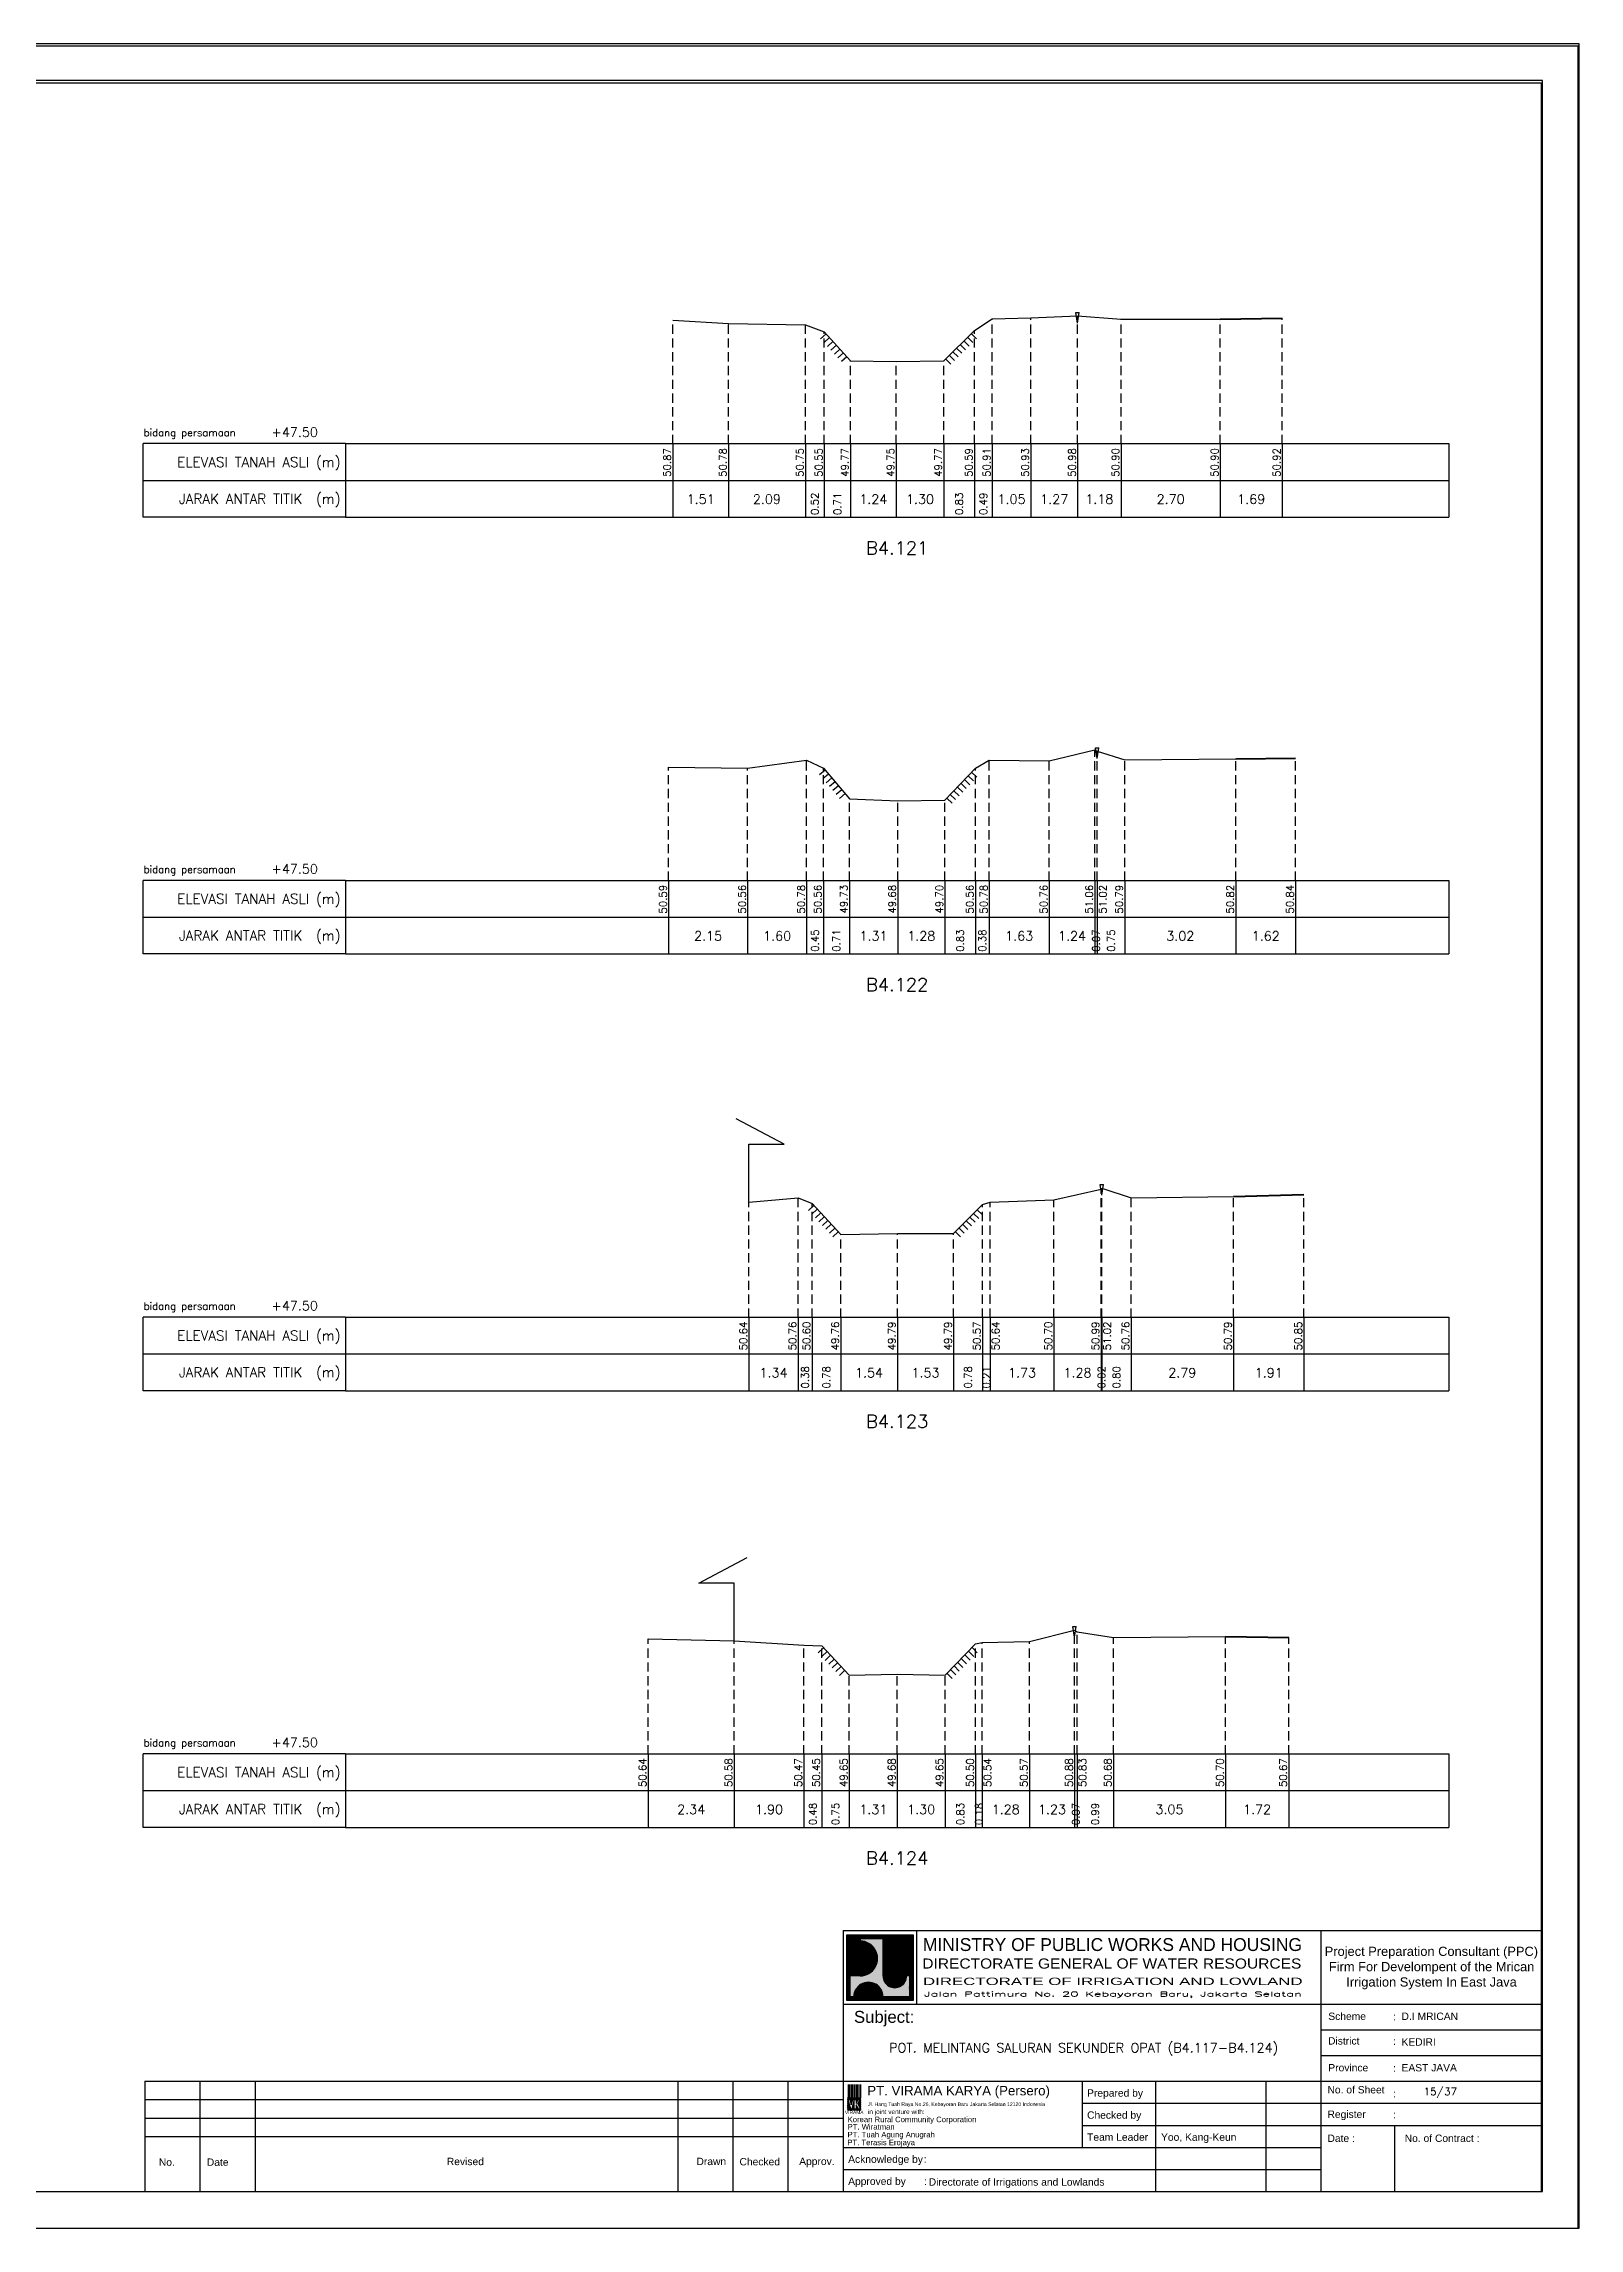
# Model space of a CAD drawing. Header units: inches. Extents: x -11 to 3175, y -842 to -783.
# Drawn here: x 1241.3 to 1283.1, y -842 to -782.6 of the extents above; entities that cross this region are included whole.
import ezdxf
from ezdxf.enums import TextEntityAlignment as Align

# ---------------------------------------------------------------- set-up
doc = ezdxf.new("R2010")
doc.units = ezdxf.units.IN
doc.header["$MEASUREMENT"] = 0
doc.linetypes.add('DASHED2', pattern=[0.375, 0.25, -0.125])
doc.layers.add('KOP', color=7, linetype='Continuous')
doc.layers.add('pelengkap', color=7, linetype='Continuous')
doc.styles.add('ARIAL', font='arial.ttf')
doc.styles.add('battang01', font='arial.ttf')
doc.styles.add('L100', font='simplex.shx', dxfattribs={"height": 0.254})
doc.styles.add('L140', font='simplex.shx', dxfattribs={"height": 0.356})
doc.styles.add('L80', font='simplex.shx', dxfattribs={"height": 0.203})
doc.styles.add('ROMANS-N', font='ROMANS.SHX', dxfattribs={"width": 0.8})
doc.styles.add('SONDU', font='arial.ttf')
doc.styles.get("Standard").update_dxf_attribs({"font": 'simplex.shx'})
doc.styles.add('STYLE1', font='arial.ttf', dxfattribs={"height": 0.2})
pattern_1 = [(45, (0, 0), (-0.08838834764831843, 0.08838834764831845), [])]

# ---------------------------------------------------------------- blocks, each defined once
blk = doc.blocks.new('kop')
at = {"layer": 'KOP'}
h = blk.add_hatch(color=3, dxfattribs=at)
h.paths.add_polyline_path([(609.8653532927285, 69.7965174242664), (591.8076082223538, 69.7965174242664), (591.8076082223538, 51.90947071793616), (609.8653532927285, 51.90947071793616)])
h.paths.add_polyline_path([(592.1020534932645, 52.24844148547069), (592.1020534932645, 69.50460869670152), (609.5341911203627, 69.50460869670152), (609.5341911203627, 52.24844148547069)], flags=16)
edge = h.paths.add_edge_path(flags=0)
edge.add_line((608.873529834174, 52.90910277674104), (601.6712012034158, 52.90910277674104))
edge.add_ellipse((597.6820295724688, 52.91975268540099), major_axis=(2.820780363398898, 2.820780363398898), ratio=0.9999999999999934, start_angle=314.8470375744171, end_angle=495.1529624255826)
edge.add_line((593.6928579415221, 52.90910277674104), (592.7627147794652, 52.90910277674104))
edge.add_line((592.7627147794651, 52.90910277674104), (592.7627147794651, 58.62619728620361))
edge.add_line((592.7627147794651, 58.62619728620368), (595.428986556629, 58.62619728620368))
edge.add_ellipse((595.4289865566291, 63.36824099147847), major_axis=(-3.353131261170752, 3.353131261170752), ratio=0.9999999999999983, start_angle=134.9999999999999, end_angle=314.9999999999999)
edge.add_line((595.4289865566291, 68.11028469675327), (595.4289865566291, 68.84394741944757))
edge.add_line((595.4289865566291, 68.84394741944752), (601.6547436091821, 68.84394741944752))
edge.add_line((601.6547436091821, 68.84394741944752), (601.6547436091821, 58.59413430307072))
edge.add_ellipse((604.8563547331537, 58.62619728605213), major_axis=(2.263994459030571, 2.263994459030571), ratio=0.9999999999991376, start_angle=135.5737774266452, end_angle=315.0000000026869)
edge.add_line((608.0581264027169, 58.62619728620368), (608.873529834174, 58.62619728620368))
edge.add_line((608.873529834174, 58.62619728620368), (608.873529834174, 52.9091027767411))
h = blk.add_hatch(dxfattribs=at)
h.set_pattern_fill('ANSI31', color=21)
h.set_pattern_definition(pattern_1)
h.paths.add_polyline_path([(609.5341911203627, 69.50460869670152), (592.1020534932645, 69.50460869670152), (592.1020534932645, 52.24844148547069), (609.5341911203627, 52.24844148547069)])
edge = h.paths.add_edge_path(flags=16)
edge.add_line((608.0581264038578, 58.62619728331649), (608.873529834174, 58.62619728331649))
edge.add_line((608.873529834174, 58.62619728331649), (608.873529834174, 52.90910277674104))
edge.add_line((608.873529834174, 52.90910277674104), (601.6712012043477, 52.90910277674104))
edge.add_ellipse((597.6820295732255, 52.91975268530538), major_axis=(-2.820780363950464, 2.820780363950464), ratio=0.9999999999999999, start_angle=224.8470375717975, end_angle=405.1529624282025)
edge.add_line((593.6928579421033, 52.90910277674104), (592.7627147794651, 52.90910277674104))
edge.add_line((592.7627147794651, 52.90910277674104), (592.7627147794651, 58.62619728331649))
edge.add_line((592.7627147794651, 58.62619728331649), (595.4289865705781, 58.62619728331649))
edge.add_ellipse((595.4289865571182, 63.3682409894528), major_axis=(-3.353131262124677, 3.353131262124677), ratio=0.9999999999999912, start_angle=134.9999999999997, end_angle=314.9999999999998)
edge.add_line((595.4289865571182, 68.11028469676671), (595.4289865571182, 68.84394741944752))
edge.add_line((595.4289865571182, 68.84394741944752), (601.6547436095548, 68.84394741944752))
edge.add_line((601.6547436095548, 68.84394741944752), (601.6547436095548, 58.5941344047481))
edge.add_ellipse((604.8563547345466, 58.62619728331649), major_axis=(-2.263994459341034, 2.263994459341035), ratio=0.999999999999965, start_angle=45.57377555810933, end_angle=225.000000000001)
h = blk.add_hatch(color=3, dxfattribs=at)
edge = h.paths.add_edge_path()
edge.add_line((601.6547436091821, 68.84394741944752), (595.4289865566291, 68.84394741944752))
edge.add_line((595.4289865566291, 68.84394741944752), (595.4289865566291, 68.11028469675321))
edge.add_ellipse((595.4289865566291, 63.36824099147847), major_axis=(-3.353131261170759, 3.353131261170758), ratio=0.9999999999999979, start_angle=134.9999999999999, end_angle=314.99999999999994, ccw=False)
edge.add_line((595.4289865566291, 58.62619728620368), (592.7627147794652, 58.62619728620368))
edge.add_line((592.7627147794651, 58.62619728620368), (592.7627147794651, 52.9091027767411))
edge.add_line((592.7627147794651, 52.90910277674104), (593.692857941522, 52.90910277674104))
edge.add_ellipse((597.6820295724688, 52.91975268540099), major_axis=(-2.820780363398898, 2.820780363398898), ratio=0.9999999999999934, start_angle=-135.1529624255826, end_angle=45.15296242558293, ccw=False)
edge.add_line((601.6712012034156, 52.90910277674104), (608.8735298341738, 52.90910277674104))
edge.add_line((608.873529834174, 52.90910277674104), (608.873529834174, 58.62619728620361))
edge.add_line((608.873529834174, 58.62619728620368), (608.0581264027169, 58.62619728620368))
edge.add_ellipse((604.856354733136, 58.62619728987087), major_axis=(2.263994459042317, 2.263994459042318), ratio=0.9999999999997576, start_angle=134.426222510409, end_angle=314.999999934367, ccw=False)
edge.add_line((601.6547436091821, 58.65826027636805), (601.6547436091821, 68.8439474194476))
h = blk.add_hatch(dxfattribs=at)
h.set_pattern_fill('ANSI31', color=41)
h.set_pattern_definition(pattern_1)
h.paths.add_polyline_path([(595.5939701222399, 25.44229578518152), (591.9923714647559, 25.44229578518152), (591.9923714647559, 22.12011222587194), (595.5939701222399, 22.12011222587194)])
h.paths.add_polyline_path([(594.8290399212113, 23.80107538915849), (595.486404190889, 22.50553331270966), (594.9518442189607, 22.50553331270966), (594.3704352444638, 23.59173922572727), (594.3704352444638, 22.50553331270966), (593.8526512319377, 22.50553331270966), (593.8526512319377, 24.7253559070662), (593.2416323709347, 22.50553331270966), (592.8436656118323, 22.50553331270966), (592.1206616099082, 25.0450254569166), (592.6728596590955, 25.0450254569166), (593.0257276515837, 23.53939475651638), (593.4088768836065, 25.0450254569166), (594.3704352444638, 25.0450254569166), (594.3704352444638, 23.99209855350495), (594.8904903176194, 25.0450254569166), (595.4627761213299, 25.0450254569166)], flags=16)
at = {"color": 2}
blk.add_lwpolyline([(-49.29008735655361, -9.987386569675465), (790.6905617838997, -9.987386569675465), (790.6905617838997, 583.2926438577114), (-49.29008735655361, 583.2926438577114)], close=True, dxfattribs=at)
at = {"color": 6}
blk.add_lwpolyline([(0.6493091440684111, 0.0004927304488262507), (780.7026824837753, 0.0004927304488262507), (780.7026824837753, 573.3047645575871), (0.6493091440684111, 573.3047645575871)], close=True, dxfattribs=at)
at = {"layer": 'KOP', "color": 5}
for p, q in [((590.8030303217506, 70.96299432783698), (590.8030303217506, 29.98464833497903)), ((590.8030303217506, 70.96299432783698), (780.7026824837753, 70.96299432783698)), ((400.9033781597261, 29.98464833497903), (400.9033781597261, 0.0004927304488262507)), ((400.9033781597261, 29.98464833497903), (590.8030303217506, 29.98464833497903)), ((590.8030303217506, 29.98464833497903), (590.8030303217506, 0.0004927304488262507))]:
    blk.add_line(p, q, dxfattribs=at)
at = {"layer": 'KOP', "color": 3}
for p, q in [((591.8076082223538, 69.7965174242664), (609.8653532927285, 69.7965174242664)), ((591.8076082223538, 51.90947071793616), (591.8076082223538, 69.7965174242664)), ((592.1020534932645, 69.50460869670152), (609.5341911203627, 69.50460869670152)), ((592.1020534932645, 52.24844148547069), (592.1020534932645, 69.50460869670152)), ((595.4289865571182, 68.84394741502373), (595.4289865571182, 68.1102846954029)), ((595.4289865566291, 68.84394741944752), (601.6547436091821, 68.84394741944752)), ((601.6547436095548, 58.59413430414176), (601.6547436095548, 68.84394741502373)), ((609.5341911203627, 69.50460869670152), (609.5341911203627, 52.24844148547069)), ((609.8653532927285, 69.7965174242664), (609.8653532927285, 51.90947071793616)), ((592.7627147794651, 52.90910277674104), (592.7627147794651, 58.62619728620368)), ((595.4289865571182, 58.62619728331649), (592.7627147799426, 58.62619728331649)), ((608.8735298352565, 58.62619728331649), (608.0581264038578, 58.62619728331649)), ((608.873529834174, 58.62619728620368), (608.873529834174, 52.90910277674104)), ((609.8653532927285, 51.90947071793616), (591.8076082223538, 51.90947071793616)), ((609.5341911203627, 52.24844148547069), (592.1020534932645, 52.24844148547069)), ((593.6928579415221, 52.90910277674104), (592.7627147794651, 52.90910277674104)), ((608.873529834174, 52.90910277674104), (601.6712012034156, 52.90910277674104)), ((720.7343712747147, 43.97725428375983), (780.7026824837753, 43.97725428375983)), ((720.7343712747147, 36.98095130936949), (780.7026824837753, 36.98095130936949)), ((415.895455961991, 29.98464833497903), (415.895455961991, 0.0004927304488262507)), ((430.8875337642562, 29.98464833497903), (430.8875337642562, 0.0004927304488262507)), ((545.8267969149554, 29.98464833497903), (545.8267969149554, 0.0004927304488262507)), ((560.8188747172203, 29.98464833497903), (560.8188747172203, 0.0004927304488262507)), ((575.8109525194855, 29.98464833497903), (575.8109525194855, 0.0004927304488262507)), ((655.7687007982327, 29.98464833497903), (655.7687007982327, 11.99415497226093)), ((675.7581378679197, 29.98464833497903), (675.7581378679197, 0.0004927304488262507)), ((705.7422934724498, 29.98464833497903), (705.7422934724498, 0.0004927304488262507)), ((400.9033781597261, 24.98728906755738), (590.8030303217506, 24.98728906755738)), ((655.7687007982327, 23.98781721407303), (720.7343712747147, 23.98781721407303)), ((720.7343712747147, 23.98781721407303), (780.7026824837753, 23.98781721407303)), ((400.9033781597261, 19.98992980013563), (590.8030303217506, 19.98992980013563)), ((655.7687007982327, 17.99098609316704), (720.7343712747147, 17.99098609316704)), ((720.7343712747147, 17.99098609316704), (780.7026824837753, 17.99098609316704)), ((740.7238083444017, 17.99098609316704), (740.7238083444017, 0.0004927304488262507)), ((400.9033781597261, 14.99257053271398), (590.8030303217506, 14.99257053271398)), ((590.8030303217506, 5.997323851354935), (720.7343712747147, 5.997323851354935))]:
    blk.add_line(p, q, dxfattribs=at)
at = {"layer": 'KOP', "color": 4}
for p, q in [((610.7924673914374, 70.96299432783698), (610.7924673914374, 50.97355725815018)), ((720.7343712747147, 70.96299432783698), (720.7343712747147, 0.0004927304488262507)), ((590.8030303217506, 50.97355725815018), (720.7343712747147, 50.97355725815018)), ((720.7343712747147, 50.97355725815018), (780.7026824837753, 50.97355725815018)), ((590.8030303217506, 29.98464833497903), (720.7343712747147, 29.98464833497903)), ((720.7343712747147, 29.98464833497903), (780.7026824837753, 29.98464833497903)), ((590.8030303217506, 11.99415497226093), (720.7343712747147, 11.99415497226093))]:
    blk.add_line(p, q, dxfattribs=at)
at = {"layer": 'KOP', "color": 41}
blk.add_line((595.5939701222399, 22.12011222587194), (591.9923714647559, 22.12011222587194), dxfattribs=at)
for points in [[(591.9923714647559, 25.44229578518152), (595.5939701222399, 25.44229578518152)], [(592.1206616099082, 25.0450254569166), (592.6728596590955, 25.0450254569166)], [(592.1206616099082, 25.0450254569166), (592.8436656118323, 22.50553331270964)], [(592.2042302093139, 25.44229578518152), (592.4160889538717, 25.44229578518152)], [(592.6279476984296, 25.44229578518152), (592.8398064429874, 25.44229578518152)], [(592.6728596590955, 25.04502545691657), (593.0257276515837, 23.53939475651638), (593.4088768836065, 25.04502545691663)], [(593.0516651875452, 25.44229578518152), (593.2635239321031, 25.44229578518152)], [(593.2416323709347, 22.50553331270964), (593.8526512319377, 24.7253559070662)], [(593.4088768836065, 25.0450254569166), (594.3704352444638, 25.0450254569166)], [(593.475382676661, 25.44229578518152), (593.6872414212188, 25.44229578518152)], [(593.8526512319377, 22.50553331270966), (593.8526512319377, 24.7253559070662)], [(593.8991001657766, 25.44229578518152), (594.1109589103345, 25.44229578518152)], [(594.3228176548924, 25.44229578518152), (594.5346763994503, 25.44229578518152)], [(594.3704352444638, 25.0450254569166), (594.3704352444638, 23.99209855350495)], [(594.3704352444638, 23.99209855350495), (594.8904903176194, 25.04502545691664)], [(594.7465351440081, 25.44229578518152), (594.958393888566, 25.44229578518152)], [(594.8290399212113, 23.80107538915849), (595.4627761213299, 25.04502545691658)], [(594.8290399212113, 23.80107538915849), (595.486404190889, 22.50553331270966)], [(594.8904903176194, 25.0450254569166), (595.4627761213299, 25.0450254569166)], [(595.1702526331238, 25.44229578518152), (595.3821113776818, 25.44229578518152)], [(592.8436656118323, 22.50553331270966), (593.2416323709347, 22.50553331270966)], [(593.8526512319377, 22.50553331270966), (594.3704352444638, 22.50553331270966)], [(594.9518442189607, 22.50553331270961), (594.3704352444638, 23.59173922572727)], [(594.3704352444638, 23.59173922572727), (594.3704352444638, 22.50553331270966)], [(594.9518442189607, 22.50553331270966), (595.486404190889, 22.50553331270966)]]:
    blk.add_lwpolyline(points, dxfattribs=at)
at = {"layer": 'KOP', "color": 42}
for points in [[(592.1962927759001, 29.11418325926331), (592.1962927759001, 25.44229578518152)], [(592.5354066955362, 29.11418325926331), (592.5354066955362, 25.44229578518152)], [(592.9591241846518, 29.11418325926331), (592.9591241846518, 25.44229578518152)], [(593.3828416737675, 29.11418325926331), (593.3828416737675, 25.44229578518152)], [(593.8065591628832, 29.11418325926331), (593.8065591628832, 25.44229578518152)], [(594.2302766519989, 29.11418325926331), (594.2302766519989, 25.44229578518152)], [(594.6539941411147, 29.11418325926331), (594.6539941411147, 25.44229578518152)], [(595.0777116302304, 29.11418325926331), (595.0777116302304, 25.44229578518152)], [(595.5014291193462, 29.11418325926331), (595.5014291193462, 25.44229578518152)]]:
    blk.add_lwpolyline(points, dxfattribs=at)
at = {"layer": 'KOP', "color": 3}
for centre, major_axis, ratio, start_param, end_param in [((595.4289865571182, 63.3682409894528), (-3.353131262124677, 3.353131262124677), 0.9999999999999912, 2.35619449019234, 5.497787143782134), ((597.6820295732255, 52.91975268530538), (-2.820780363950464, 2.820780363950464), 0.9999999999999998, 3.924321118983262, 7.071253168581014), ((604.8563547345466, 58.62619728331649), (-2.263994459341034, 2.263994459341035), 0.9999999999999651, 0.7853981633974656, 3.926990816987259)]:
    blk.add_ellipse(centre, major_axis=major_axis, ratio=ratio, start_param=start_param, end_param=end_param, dxfattribs=at)
at = {"layer": 'KOP', "color": 5, "style": 'SONDU'}
for s, height, width, p, p2 in [('MINISTRY OF PUBLIC WORKS AND HOUSING', 3.49815148719519, 0.9710490151369037, (612.4932982688147, 65.39724920043633), (715.583635835389, 65.39724920043633)), ('DIRECTORATE GENERAL OF WATER RESOURCES', 2.748547597081934, 1.100714376561997, (612.3259886324004, 60.61804978528377), (715.4154333181652, 60.61804978528377)), ('DIRECTORATE OF IRRIGATION AND LOWLAND', 1.99894370696868, 1.63875262601232, (612.5247331509995, 56.15346481889102), (715.7518429621628, 56.15346481889102))]:
    blk.add_text(s, height=height, dxfattribs=dict(at, width=width)).set_placement(p, p2, align=Align.FIT)
at = {"layer": 'KOP', "color": 3, "style": 'ROMANS-N', "width": 1.832260783358812}
blk.add_text('Jalan Pattimura No. 20 Kebayoran Baru, Jakarta Selatan', height=1.249339816855425, dxfattribs=at).set_placement((612.7914110984061, 53.0739527913797), (715.583635835389, 53.0739527913797), align=Align.FIT)
at = {"layer": 'KOP', "color": 5, "style": 'ARIAL'}
blk.add_text('Subject:', height=3.252150442789123, dxfattribs=at).set_placement((593.7538629287924, 45.86653647040268))
at = {"layer": 'KOP', "color": 3}
for s, height, style, p in [('Scheme', 1.99894370696868, 'battang01', (722.7467307064071, 46.65722556886666)), (':', 1.99894370696868, 'battang01', (740.368327375754, 46.56012324452533)), ('D.I MRICAN', 1.99894370696868, 'battang01', (742.6585068305885, 46.65722556886666)), ('District', 1.99894370696868, 'battang01', (722.6754973804648, 39.96707763894264)), ('KEDIRI', 1.99894370696868, 'battang01', (742.6585068305885, 39.66092259447632)), (':', 1.99894370696868, 'battang01', (740.382074427338, 39.86997531646293)), ('Province', 1.99894370696868, 'battang01', (722.7467307064071, 32.66461962008597)), (':', 1.99894370696868, 'battang01', (740.368327375754, 32.56751729574452)), ('EAST JAVA', 1.99894370696868, 'battang01', (742.6585068305885, 32.66461962008597)), ('Prepared by', 1.99894370696868, 'battang01', (657.1430811109453, 25.78808395849862)), ('No. of Sheet ', 1.99894370696868, 'battang01', (722.520620818671, 26.67669459981798)), (':', 1.99894370696868, 'battang01', (740.3764858407951, 25.61838168175072)), ('in joint venture with:', 1.249339816855425, 'SONDU', (597.5578460284455, 21.07202452231022)), ('Checked by', 1.99894370696868, 'battang01', (657.1430811109453, 19.79125283759251)), ('Register', 1.99894370696868, 'battang01', (722.520620818671, 20.01807698302375)), (':', 1.99894370696868, 'battang01', (740.3598310849088, 19.92097465868241)), ('Team Leader', 1.99894370696868, 'battang01', (657.1430811109453, 13.79442171668651)), ('Yoo, Kang-Keun', 1.99894370696868, 'battang01', (677.261691985017, 13.79442171668651)), ('Date :', 1.99894370696868, 'battang01', (722.520620818671, 13.48542904786333)), ('No. of Contract :', 1.99894370696868, 'battang01', (743.5203251274443, 13.48542904786333)), ('No.', 2, 'STYLE1', (404.7326663119579, 6.989602865739329)), ('Date', 2, 'STYLE1', (417.7761580577991, 6.989602865739329)), ('Revised', 2, 'STYLE1', (483.0371936477145, 7.169341252978228)), ('Drawn', 2, 'STYLE1', (550.9231662973559, 7.182965166626985)), ('Checked', 2, 'STYLE1', (562.6224972631348, 7.108401592637279)), ('Approv.', 2, 'STYLE1', (578.86250988613, 7.205550314016108)), ('Acknowledge by', 1.99894370696868, 'battang01', (592.1774106344633, 7.797590595780406)), (':', 1.99894370696868, 'battang01', (612.7647815001492, 7.813086169812294)), ('Approved by', 1.99894370696868, 'battang01', (592.1774106344633, 1.800759474874411)), (':', 1.99894370696868, 'battang01', (612.8062382028575, 1.771932832116903)), ('Directorate of Irrigations and Lowlands', 1.99894370696868, 'battang01', (614.0846811434608, 1.594699671224788))]:
    blk.add_text(s, height=height, dxfattribs=dict(at, style=style)).set_placement(p)
at = {"layer": 'KOP', "color": 6, "style": 'SONDU'}
blk.add_text('PT. VIRAMA KARYA (Persero)', height=2.580944750812598, dxfattribs=at).set_placement((597.3630730504415, 26.14584984606049))
at = {"layer": 'KOP', "color": 42, "style": 'SONDU'}
blk.add_text('VIRAMA', height=0.9417941134961573, dxfattribs=at).set_placement((591.2959839900191, 21.03873930941651))
at = {"layer": 'KOP', "color": 4, "style": 'SONDU'}
for s, p in [('Korean Rural Community Corporation', (592.0172325651579, 18.85809622764893)), ('PT. Wiratman', (592.0172325651579, 16.86431729777243)), ('PT. Terasis Erojaya', (591.9444979581187, 12.58833032325808)), ('PT. Tuah Agung Anugrah', (591.9984246368545, 14.73155498450907))]:
    blk.add_text(s, height=1.49920778022651, dxfattribs=at).set_placement(p)
at = {"layer": 'KOP', "color": 3, "insert": (719.8583502723425, 60.76950394133539), "char_height": 2.49867963371085, "width": 61.43936713392102, "attachment_point": 4, "style": 'SONDU'}
blk.add_mtext('\\pi1.9124;Project Preparation Consultant (PPC)\\P\\pi3.0493;Firm For Develompent of the Mrican \\P\\pi7.7731;Irrigation System In East Java', dxfattribs=at)
at = {"layer": 'KOP', "color": 2, "insert": (597.5716775050441, 24.25098294227902), "char_height": 0.9994718534843399, "width": 48.71807324837515, "attachment_point": 1, "style": 'SONDU'}
blk.add_mtext('Jl. Hang Tuah Raya No.26, Kebayoran Baru Jakarta Selatan 12120 Indonesia', dxfattribs=at)
blk = doc.blocks.new('c100')
at = {"color": 2}
blk.add_lwpolyline([(-5, -1), (79.10000000000002, -1), (79.10000000000002, 58.4), (-5, 58.4)], close=True, dxfattribs=at)
at = {"color": 6}
blk.add_lwpolyline([(0, 0), (78.10000000000002, 0), (78.10000000000002, 57.4), (3.516176065587739e-15, 57.4)], close=True, dxfattribs=at)
blk = doc.blocks.new('das2')
at = {"color": 5, "linetype": 'Continuous'}
for q in [(0, 1), (17.75, 0.9999999999999973)]:
    blk.add_line((2.75, 1), q, dxfattribs=at)
at = {"color": 3, "linetype": 'Continuous'}
for p, q in [((2.75, 1), (2.75, 0)), ((17.75, 0.9999999999999973), (17.75, -2.664535259100376e-15)), ((0, 0.5000000000000004), (17.75, 0.4999999999999973)), ((2.75, 0), (0, 0)), ((2.75, 0), (17.75, -2.664535259100376e-15))]:
    blk.add_line(p, q, dxfattribs=at)
blk.add_lwpolyline([(0, 0), (0, 1)], dxfattribs=at)
blk.add_text('bidang persamaan', height=0.1, dxfattribs=at).set_placement((0.005000000000000004, 1.100000000000001))
at = {"color": 5, "linetype": 'Continuous'}
for s, p in [('ELEVASI TANAH ASLI (m)', (2.683279515513197, 0.6825000000000001)), ('JARAK ANTAR TITIK  (m)', (2.683279515513197, 0.1825000000000001))]:
    blk.add_text(s, height=0.135, dxfattribs=at).set_placement(p, align=Align.RIGHT)
blk = doc.blocks.new('gbrpatok')
at = {"color": 2, "linetype": 'Continuous'}
for p, q in [((-0.0004517254713327645, 0.0009574234873781506), (0.0004517254713327645, 0.0009574234873781506)), ((0, -0.001962284437723838), (-0.0004517254713327645, 0.0009574234873781506)), ((0, -0.001962284437723838), (0.0004517254713327645, 0.0009574234873781506))]:
    blk.add_line(p, q, dxfattribs=at)
blk = doc.blocks.new('rumahki')
at = {"color": 3, "linetype": 'Continuous'}
blk.add_lwpolyline([(0, 0), (0, 0.01576461611489322), (0.009615698653525406, 0.01576461611489322), (-0.003502072417772339, 0.02270718004444916)], dxfattribs=at)
blk = doc.blocks.new('rumahka')
at = {"color": 3, "linetype": 'Continuous'}
blk.add_lwpolyline([(0, 0), (0, 0.01576461611489322), (-0.009615698653525406, 0.01576461611489322), (0.003502072417772339, 0.02270718004444916)], dxfattribs=at)

msp = doc.modelspace()

# ---------------------------------------------------------------- linework, layer by layer
at = {"color": 2, "linetype": 'Continuous', "lineweight": -3}
for p, q in [((1268.184001748404, -790.057758496888), (1269.457314357404, -790.003758496888)), ((1269.457314357404, -790.003758496888), (1270.637382999404, -790.090758496888)), ((1258.448634097404, -790.114758496888), (1259.961579262404, -790.209758496888)), ((1259.961579262404, -790.209758496888), (1262.053260535404, -790.240758496888)), ((1262.053260535404, -790.240758496888), (1262.568496389404, -790.437758496888)), ((1262.568496389404, -790.437758496888), (1263.280552584404, -791.220758496888)), ((1265.818666668404, -791.220758496888), (1266.650727462404, -790.396758496888)), ((1266.650727462404, -790.396758496888), (1267.135916071404, -790.080758496888)), ((1267.135916071404, -790.080758496888), (1268.184001748404, -790.057758496888)), ((1270.637382999404, -790.090758496888), (1273.335904307404, -790.088758496888)), ((1273.335904307404, -790.088758496888), (1275.022192882404, -790.062758496888)), ((1263.280552584404, -791.220758496888), (1264.521845484404, -791.240758496888)), ((1264.521845484404, -791.240758496888), (1265.818666668404, -791.220758496888)), ((1268.685157292879, -802.1030758001496), (1269.924028019879, -801.8020758001496)), ((1269.924028019879, -801.8020758001496), (1269.992708438879, -801.8390758001495)), ((1269.992708438879, -801.8390758001495), (1270.740578079879, -802.0700758001495)), ((1258.334140348879, -802.2700758001496), (1260.484049805879, -802.2980758001496)), ((1260.484049805879, -802.2980758001496), (1262.088961352879, -802.0800758001495)), ((1262.088961352879, -802.0800758001495), (1262.542972000879, -802.2980758001496)), ((1262.542972000879, -802.2980758001496), (1263.250578433879, -803.1280758001495)), ((1265.848640630879, -803.1660758001495), (1266.676345219879, -802.3000758001496)), ((1266.676345219879, -802.3000758001496), (1267.054073891879, -802.0790758001496)), ((1267.054073891879, -802.0790758001496), (1268.685157292879, -802.1030758001496)), ((1270.740578079879, -802.0700758001495), (1273.759008745879, -802.0470758001495)), ((1273.759008745879, -802.0470758001495), (1275.383094788879, -802.0230758001496)), ((1263.250578433879, -803.1280758001495), (1264.564720044879, -803.1860758001495)), ((1264.564720044879, -803.1860758001495), (1265.848640630879, -803.1660758001495)), ((1268.811489714004, -814.0401479312844), (1270.096168898004, -813.7441479312844)), ((1270.096168898004, -813.7441479312844), (1270.114417187004, -813.7141479312844)), ((1270.114417187004, -813.7141479312844), (1270.911437889004, -813.9801479312845)), ((1260.517766886004, -814.1001479312845), (1261.854799642004, -813.9821479312844)), ((1261.854799642004, -813.9821479312844), (1262.235978636004, -814.1341479312845)), ((1262.235978636004, -814.1341479312845), (1263.014048042004, -814.9781479312844)), ((1266.085170980004, -814.9511479312844), (1266.868192919004, -814.1641479312844)), ((1266.868192919004, -814.1641479312844), (1267.079167609004, -814.0951479312844)), ((1267.079167609004, -814.0951479312844), (1268.811489714004, -814.0401479312844)), ((1270.911437889004, -813.9801479312845), (1273.696509592004, -813.9491479312844)), ((1273.696509592004, -813.9491479312844), (1275.609439298004, -813.8901479312844)), ((1263.014048042004, -814.9781479312844), (1264.555343523004, -814.9471479312845)), ((1264.555343523004, -814.9471479312845), (1266.085170980004, -814.9511479312844)), ((1257.779686763816, -825.970709862814), (1260.117808836816, -826.030709862814)), ((1260.117808836816, -826.030709862814), (1262.012837856816, -826.143709862814)), ((1262.012837856816, -826.143709862814), (1262.497572027816, -826.166709862814)), ((1262.497572027816, -826.166709862814), (1263.247909996816, -826.957709862814)), ((1265.851309284816, -826.957709862814), (1266.683884202816, -826.110709862814)), ((1266.683884202816, -826.110709862814), (1266.859738949816, -826.070709862814)), ((1266.859738949816, -826.070709862814), (1268.144649303816, -826.041709862814)), ((1268.144649303816, -826.041709862814), (1269.375252813816, -825.733709862814)), ((1269.375252813816, -825.733709862814), (1269.441055548816, -825.780709862814)), ((1269.441055548816, -825.780709862814), (1270.429604747816, -825.933709862814)), ((1270.429604747816, -825.933709862814), (1273.479900179816, -825.908709862814)), ((1273.479900179816, -825.908709862814), (1275.196936418816, -825.937709862814)), ((1263.247909996816, -826.957709862814), (1264.553600295816, -826.931709862814)), ((1264.553600295816, -826.931709862814), (1265.851309284816, -826.957709862814))]:
    msp.add_line(p, q, dxfattribs=at)
at = {"color": 1, "linetype": 'DASHED2', "lineweight": -3}
for p, q in [((1269.457314357404, -793.486758496888), (1269.457314357404, -790.003758496888)), ((1258.448634097404, -793.486758496888), (1258.448634097404, -790.114758496888)), ((1259.961579262404, -793.486758496888), (1259.961579262404, -790.209758496888)), ((1262.053260535404, -793.486758496888), (1262.053260535404, -790.240758496888)), ((1262.568496389404, -793.486758496888), (1262.568496389404, -790.437758496888)), ((1266.650727462404, -793.486758496888), (1266.650727462404, -790.396758496888)), ((1267.135916071404, -793.486758496888), (1267.135916071404, -790.080758496888)), ((1268.184001748404, -793.486758496888), (1268.184001748404, -790.057758496888)), ((1270.637382999404, -793.486758496888), (1270.637382999404, -790.090758496888)), ((1273.335904307404, -793.486758496888), (1273.335904307404, -790.088758496888)), ((1275.022192882404, -793.486758496888), (1275.022192882404, -790.062758496888)), ((1263.280552584404, -793.486758496888), (1263.280552584404, -791.220758496888)), ((1264.521845484404, -793.486758496888), (1264.521845484404, -791.240758496888)), ((1265.818666668404, -793.486758496888), (1265.818666668404, -791.220758496888)), ((1269.924028019879, -805.3620758001496), (1269.924028019879, -801.8020758001496)), ((1269.992708438879, -805.3620758001496), (1269.992708438879, -801.8390758001495)), ((1258.334140348879, -805.3620758001496), (1258.334140348879, -802.2700758001496)), ((1260.484049805879, -805.3620758001496), (1260.484049805879, -802.2980758001496)), ((1262.088961352879, -805.3620758001496), (1262.088961352879, -802.0800758001495)), ((1262.542972000879, -805.3620758001496), (1262.542972000879, -802.2980758001496)), ((1266.676345219879, -805.3620758001496), (1266.676345219879, -802.3000758001496)), ((1267.054073891879, -805.3620758001496), (1267.054073891879, -802.0790758001496)), ((1268.685157292879, -805.3620758001496), (1268.685157292879, -802.1030758001496)), ((1270.740578079879, -805.3620758001496), (1270.740578079879, -802.0700758001495)), ((1273.759008745879, -805.3620758001496), (1273.759008745879, -802.0470758001495)), ((1275.383094788879, -805.3620758001496), (1275.383094788879, -802.0230758001496)), ((1263.250578433879, -805.3620758001496), (1263.250578433879, -803.1280758001495)), ((1264.564720044879, -805.3620758001496), (1264.564720044879, -803.1860758001495)), ((1265.848640630879, -805.3620758001496), (1265.848640630879, -803.1660758001495)), ((1270.096168898004, -817.2371479312844), (1270.096168898004, -813.7441479312844)), ((1270.114417187004, -817.2371479312844), (1270.114417187004, -813.7141479312844)), ((1260.517766886004, -817.2371479312844), (1260.517766886004, -814.1001479312845)), ((1261.854799642004, -817.2371479312844), (1261.854799642004, -813.9821479312844)), ((1262.235978636004, -817.2371479312844), (1262.235978636004, -814.1341479312845)), ((1266.868192919004, -817.2371479312844), (1266.868192919004, -814.1641479312844)), ((1267.079167609004, -817.2371479312844), (1267.079167609004, -814.0951479312844)), ((1268.811489714004, -817.2371479312844), (1268.811489714004, -814.0401479312844)), ((1270.911437889004, -817.2371479312844), (1270.911437889004, -813.9801479312845)), ((1273.696509592004, -817.2371479312844), (1273.696509592004, -813.9491479312844)), ((1275.609439298004, -817.2371479312844), (1275.609439298004, -813.8901479312844)), ((1264.555343523004, -817.2371479312844), (1264.555343523004, -814.9471479312845)), ((1266.085170980004, -817.2371479312844), (1266.085170980004, -814.9511479312844)), ((1263.014048042004, -817.2371479312844), (1263.014048042004, -814.9781479312844)), ((1257.779686763816, -829.111709862814), (1257.779686763816, -825.970709862814)), ((1260.117808836816, -829.111709862814), (1260.117808836816, -826.030709862814)), ((1262.012837856816, -829.111709862814), (1262.012837856816, -826.143709862814)), ((1262.497572027816, -829.111709862814), (1262.497572027816, -826.166709862814)), ((1266.683884202816, -829.111709862814), (1266.683884202816, -826.110709862814)), ((1266.859738949816, -829.111709862814), (1266.859738949816, -826.070709862814)), ((1268.144649303816, -829.111709862814), (1268.144649303816, -826.041709862814)), ((1269.375252813816, -829.111709862814), (1269.375252813816, -825.733709862814)), ((1269.441055548816, -829.111709862814), (1269.441055548816, -825.780709862814)), ((1270.429604747816, -829.111709862814), (1270.429604747816, -825.933709862814)), ((1273.479900179816, -829.111709862814), (1273.479900179816, -825.908709862814)), ((1275.196936418816, -829.111709862814), (1275.196936418816, -825.937709862814)), ((1263.247909996816, -829.111709862814), (1263.247909996816, -826.957709862814)), ((1264.553600295816, -829.111709862814), (1264.553600295816, -826.931709862814)), ((1265.851309284816, -829.111709862814), (1265.851309284816, -826.957709862814))]:
    msp.add_line(p, q, dxfattribs=at)
at = {"color": 1, "linetype": 'Continuous', "lineweight": -3}
for p, q in [((1258.448634097404, -793.486758496888), (1258.448634097404, -795.486758496888)), ((1259.961579262404, -793.486758496888), (1259.961579262404, -795.486758496888)), ((1262.053260535404, -793.486758496888), (1262.053260535404, -795.486758496888)), ((1262.568496389404, -793.486758496888), (1262.568496389404, -795.486758496888)), ((1263.280552584404, -793.486758496888), (1263.280552584404, -795.486758496888)), ((1264.521845484404, -793.486758496888), (1264.521845484404, -795.486758496888)), ((1265.818666668404, -793.486758496888), (1265.818666668404, -795.486758496888)), ((1266.650727462404, -793.486758496888), (1266.650727462404, -795.486758496888)), ((1267.135916071404, -793.486758496888), (1267.135916071404, -795.486758496888)), ((1268.184001748404, -793.486758496888), (1268.184001748404, -795.486758496888)), ((1269.457314357404, -793.486758496888), (1269.457314357404, -795.486758496888)), ((1270.637382999404, -793.486758496888), (1270.637382999404, -795.486758496888)), ((1273.335904307404, -793.486758496888), (1273.335904307404, -795.486758496888)), ((1275.022192882404, -793.486758496888), (1275.022192882404, -795.486758496888)), ((1258.334140348879, -805.3620758001496), (1258.334140348879, -807.3620758001496)), ((1260.484049805879, -805.3620758001496), (1260.484049805879, -807.3620758001496)), ((1262.088961352879, -805.3620758001496), (1262.088961352879, -807.3620758001496)), ((1262.542972000879, -805.3620758001496), (1262.542972000879, -807.3620758001496)), ((1263.250578433879, -805.3620758001496), (1263.250578433879, -807.3620758001496)), ((1264.564720044879, -805.3620758001496), (1264.564720044879, -807.3620758001496)), ((1265.848640630879, -805.3620758001496), (1265.848640630879, -807.3620758001496)), ((1266.676345219879, -805.3620758001496), (1266.676345219879, -807.3620758001496)), ((1267.054073891879, -805.3620758001496), (1267.054073891879, -807.3620758001496)), ((1268.685157292879, -805.3620758001496), (1268.685157292879, -807.3620758001496)), ((1269.924028019879, -805.3620758001496), (1269.924028019879, -807.3620758001496)), ((1269.992708438879, -805.3620758001496), (1269.992708438879, -807.3620758001496)), ((1270.740578079879, -805.3620758001496), (1270.740578079879, -807.3620758001496)), ((1273.759008745879, -805.3620758001496), (1273.759008745879, -807.3620758001496)), ((1275.383094788879, -805.3620758001496), (1275.383094788879, -807.3620758001496)), ((1260.517766886004, -817.2371479312844), (1260.517766886004, -819.2371479312844)), ((1261.854799642004, -817.2371479312844), (1261.854799642004, -819.2371479312844)), ((1262.235978636004, -817.2371479312844), (1262.235978636004, -819.2371479312844)), ((1263.014048042004, -817.2371479312844), (1263.014048042004, -819.2371479312844)), ((1264.555343523004, -817.2371479312844), (1264.555343523004, -819.2371479312844)), ((1266.085170980004, -817.2371479312844), (1266.085170980004, -819.2371479312844)), ((1266.868192919004, -817.2371479312844), (1266.868192919004, -819.2371479312844)), ((1267.079167609004, -817.2371479312844), (1267.079167609004, -819.2371479312844)), ((1268.811489714004, -817.2371479312844), (1268.811489714004, -819.2371479312844)), ((1270.096168898004, -817.2371479312844), (1270.096168898004, -819.2371479312844)), ((1270.114417187004, -817.2371479312844), (1270.114417187004, -819.2371479312844)), ((1270.911437889004, -817.2371479312844), (1270.911437889004, -819.2371479312844)), ((1273.696509592004, -817.2371479312844), (1273.696509592004, -819.2371479312844)), ((1275.609439298004, -817.2371479312844), (1275.609439298004, -819.2371479312844)), ((1257.779686763816, -829.111709862814), (1257.779686763816, -831.111709862814)), ((1260.117808836816, -829.111709862814), (1260.117808836816, -831.111709862814)), ((1262.012837856816, -829.111709862814), (1262.012837856816, -831.111709862814)), ((1262.497572027816, -829.111709862814), (1262.497572027816, -831.111709862814)), ((1263.247909996816, -829.111709862814), (1263.247909996816, -831.111709862814)), ((1264.553600295816, -829.111709862814), (1264.553600295816, -831.111709862814)), ((1265.851309284816, -829.111709862814), (1265.851309284816, -831.111709862814)), ((1266.683884202816, -829.111709862814), (1266.683884202816, -831.111709862814)), ((1266.859738949816, -829.111709862814), (1266.859738949816, -831.111709862814)), ((1268.144649303816, -829.111709862814), (1268.144649303816, -831.111709862814)), ((1269.375252813816, -829.111709862814), (1269.375252813816, -831.111709862814)), ((1269.441055548816, -829.111709862814), (1269.441055548816, -831.111709862814)), ((1270.429604747816, -829.111709862814), (1270.429604747816, -831.111709862814)), ((1273.479900179816, -829.111709862814), (1273.479900179816, -831.111709862814)), ((1275.196936418816, -829.111709862814), (1275.196936418816, -831.111709862814))]:
    msp.add_line(p, q, dxfattribs=at)
at = {"layer": 'pelengkap', "color": 1, "linetype": 'Continuous', "lineweight": -3}
for p, q in [((1262.615592103418, -790.4895464657757), (1262.467626478025, -790.6241056486728)), ((1262.709783531446, -790.593122403551), (1262.561817906053, -790.727681586448)), ((1266.465258224408, -790.580430955934), (1266.605989552091, -790.7225389902205)), ((1266.564733848409, -790.4819190265565), (1266.705465176091, -790.624027060843)), ((1262.803974959474, -790.6966983413263), (1262.65600933408, -790.8312575242234)), ((1262.898166387502, -790.8002742791016), (1262.750200762108, -790.9348334619987)), ((1262.99235781553, -790.9038502168769), (1262.844392190136, -791.038409399774)), ((1263.086549243558, -791.0074261546522), (1262.938583618164, -791.1419853375493)), ((1263.180740671585, -791.1110020924275), (1263.032775046192, -791.2455612753246)), ((1265.868404480404, -791.1715025321993), (1266.009135808087, -791.3136105664857)), ((1265.967880104405, -791.0729906028217), (1266.108611432087, -791.2150986371082)), ((1266.067355728406, -790.9744786734442), (1266.208087056088, -791.1165867077307)), ((1266.166831352406, -790.8759667440667), (1266.307562680089, -791.0180747783531)), ((1266.266306976407, -790.7774548146891), (1266.407038304089, -790.9195628489756)), ((1266.365782600408, -790.6789428853116), (1266.50651392809, -790.8210509195981)), ((1262.588385825852, -802.3513447826939), (1262.436188732868, -802.4810985683315)), ((1262.679213475798, -802.4578827477825), (1262.527016382815, -802.5876365334201)), ((1266.574129930681, -802.407020284476), (1266.718711933667, -802.5452087225334)), ((1262.770041125744, -802.5644207128711), (1262.617844032761, -802.6941744985087)), ((1262.860868775691, -802.6709586779597), (1262.708671682707, -802.8007124635973)), ((1262.951696425637, -802.7774966430483), (1262.799499332653, -802.9072504286859)), ((1263.042524075583, -802.8840346081369), (1262.8903269826, -803.0137883937745)), ((1263.13335172553, -802.9905725732254), (1262.981154632546, -803.120326358863)), ((1265.993738490839, -803.0142646970148), (1266.138320493824, -803.1524531350723)), ((1266.09047039748, -802.913057294925), (1266.235052400465, -803.0512457329825)), ((1266.18720230412, -802.8118498928352), (1266.331784307105, -802.9500383308927)), ((1266.28393421076, -802.7106424907454), (1266.428516213746, -802.8488309288028)), ((1266.380666117401, -802.6094350886556), (1266.525248120386, -802.747623526713)), ((1266.477398024041, -802.5082276865658), (1266.621980027026, -802.6464161246232)), ((1265.897006584199, -803.1154720991046), (1266.041588587184, -803.2536605371621)), ((1262.283425060689, -814.1856147826029), (1262.136376914065, -814.321175995988)), ((1262.378317910058, -814.2885484852397), (1262.231269763434, -814.4241096986249)), ((1266.727005698329, -814.3060524388545), (1266.868784927434, -814.4471150143106)), ((1262.473210759428, -814.3914821878766), (1262.326162612804, -814.5270434012617)), ((1262.568103608797, -814.4944158905134), (1262.421055462173, -814.6299771038986)), ((1262.662996458167, -814.5973495931503), (1262.515948311543, -814.7329108065354)), ((1262.757889307536, -814.7002832957871), (1262.610841160912, -814.8358445091723)), ((1262.852782156906, -814.803216998424), (1262.705734010282, -814.9387782118091)), ((1262.947675006275, -814.9061507010608), (1262.800626859651, -815.041711914446)), ((1266.134542881414, -814.9015252010975), (1266.276322110519, -815.0425877765535)), ((1266.233286684233, -814.8022797407236), (1266.375065913338, -814.9433423161797)), ((1266.332030487052, -814.7030342803498), (1266.473809716158, -814.8440968558059)), ((1266.430774289871, -814.603788819976), (1266.572553518977, -814.7448513954321)), ((1266.529518092691, -814.5045433596022), (1266.671297321796, -814.6456059350583)), ((1266.62826189551, -814.4052978992283), (1266.770041124615, -814.5463604746844)), ((1262.545746948891, -826.2174954609637), (1262.400645239891, -826.355138092606)), ((1266.587367599408, -826.2088987000221), (1266.729998297082, -826.3491002837537)), ((1262.64209679104, -826.3190666572633), (1262.496995082041, -826.4567092889056)), ((1262.73844663319, -826.4206378535629), (1262.593344924191, -826.5582804852052)), ((1262.83479647534, -826.5222090498625), (1262.68969476634, -826.6598516815047)), ((1262.931146317489, -826.623780246162), (1262.78604460849, -826.7614228778043)), ((1263.027496159639, -826.7253514424616), (1262.88239445064, -826.8629940741039)), ((1263.123846001789, -826.8269226387612), (1262.97874429279, -826.9645652704035)), ((1265.998520947734, -826.8079476302556), (1266.141151645409, -826.9481492139872)), ((1266.096662056346, -826.7081061418834), (1266.239292754021, -826.848307725615)), ((1266.194803164959, -826.6082646535111), (1266.337433862633, -826.7484662372427)), ((1266.292944273571, -826.5084231651389), (1266.435574971245, -826.6486247488705)), ((1266.391085382183, -826.4085816767666), (1266.533716079858, -826.5487832604982)), ((1266.489226490795, -826.3087401883944), (1266.63185718847, -826.448941772126)), ((1265.900379839122, -826.9077891186279), (1266.043010536796, -827.0479907023595))]:
    msp.add_line(p, q, dxfattribs=at)
at = {"layer": 'pelengkap', "color": 8, "linetype": 'Continuous', "lineweight": 60}
for p, q in [((1273.335904307404, -790.088758496888), (1275.022192882404, -790.062758496888)), ((1273.759008745879, -802.0470758001495), (1275.383094788879, -802.0230758001496)), ((1273.696509592004, -813.9491479312844), (1275.609439298004, -813.8901479312844)), ((1273.479900179816, -825.908709862814), (1275.196936418816, -825.937709862814))]:
    msp.add_line(p, q, dxfattribs=at)

# ---------------------------------------------------------------- block references
at = {"color": 2, "linetype": 'Continuous', "lineweight": -3}
msp.add_blockref('c100', (1204, -841), dxfattribs=at)
for name, p, xscale, yscale, zscale in [('kop', (1204, -841), 0.1, 0.1, 0.1), ('das2', (1244.05, -795.475), 2, 2, 2), ('das2', (1244.05, -807.35), 2, 2, 2), ('das2', (1244.05, -819.225), 2, 2, 2), ('das2', (1244.05, -831.1), 2, 2, 2)]:
    msp.add_blockref(name, p, dxfattribs=dict(at, xscale=xscale, yscale=yscale, zscale=zscale))
at = {"color": 1, "linetype": 'Continuous', "lineweight": -3, "xscale": 100, "yscale": 100, "zscale": 100}
for p in [(1269.457314357404, -790.003758496888), (1269.992708438879, -801.8390758001495), (1270.114417187004, -813.7141479312844), (1269.375252813816, -825.733709862814)]:
    msp.add_blockref('gbrpatok', p, dxfattribs=at)
at = {"layer": 'pelengkap', "color": 1, "linetype": 'Continuous', "lineweight": -3, "xscale": 100, "yscale": 100, "zscale": 100}
for name, p in [('rumahki', (1260.517766886004, -814.1001479312845)), ('rumahka', (1260.117808836816, -826.030709862814))]:
    msp.add_blockref(name, p, dxfattribs=at)

# ---------------------------------------------------------------- texts
at = {"color": 3, "linetype": 'Continuous', "lineweight": -3, "style": 'L100'}
for s, p in [('+47.50', (1248.165866561296, -793.2904026700543)), ('1.51', (1259.205106679904, -795.111758496888)), ('2.09', (1261.007419898904, -795.111758496888)), ('1.24', (1263.901199034404, -795.111758496888)), ('1.30', (1265.170256076404, -795.111758496888)), ('1.05', (1267.659958909904, -795.111758496888)), ('1.27', (1268.820658052904, -795.111758496888)), ('1.18', (1270.047348678404, -795.111758496888)), ('2.70', (1271.986643653404, -795.111758496888)), ('1.69', (1274.179048594904, -795.111758496888)), ('+47.50', (1248.165866561296, -805.1654026700543)), ('2.15', (1259.409095077379, -806.9870758001496)), ('1.60', (1261.286505579379, -806.9870758001496)), ('1.31', (1263.907649239379, -806.9870758001496)), ('1.28', (1265.206680337879, -806.9870758001496)), ('1.63', (1267.869615592379, -806.9870758001496)), ('1.24', (1269.304592656379, -806.9870758001496)), ('3.02', (1272.249793412879, -806.9870758001496)), ('1.62', (1274.571051767379, -806.9870758001496)), ('+47.50', (1248.165866561296, -817.0404026700543)), ('1.34', (1261.186283264004, -818.8621479312844)), ('1.54', (1263.784695782504, -818.8621479312844)), ('1.53', (1265.320257251504, -818.8621479312844)), ('1.73', (1267.945328661504, -818.8621479312844)), ('1.28', (1269.453829306004, -818.8621479312844)), ('2.79', (1272.303973740504, -818.8621479312844)), ('1.91', (1274.652974445004, -818.8621479312844)), ('+47.50', (1248.165866561296, -828.9154026700543)), ('2.34', (1258.948747800316, -830.736709862814)), ('1.90', (1261.065323346816, -830.736709862814)), ('1.31', (1263.900755146316, -830.736709862814)), ('1.30', (1265.202454790316, -830.736709862814)), ('1.28', (1267.502194126816, -830.736709862814)), ('1.23', (1268.759951058816, -830.736709862814)), ('3.05', (1271.954752463816, -830.736709862814)), ('1.72', (1274.338418299316, -830.736709862814))]:
    msp.add_text(s, height=0.254, dxfattribs=at).set_placement(p, align=Align.CENTER)
at = {"color": 3, "linetype": 'Continuous', "lineweight": -3, "style": 'L80'}
for s, p in [('50.87', (1258.398439615998, -793.9867288263838)), ('50.78', (1259.911384780998, -793.9867288263838)), ('50.75', (1262.003066053998, -793.9867288263838)), ('50.55', (1262.518301907998, -793.9867288263838)), ('49.77', (1263.230358102998, -793.9867288263838)), ('49.75', (1264.471651002998, -793.9867288263838)), ('49.77', (1265.768472186998, -793.9867288263838)), ('50.59', (1266.600532980998, -793.9867288263838)), ('50.91', (1267.085721589998, -793.9867288263838)), ('50.93', (1268.133807266998, -793.9867288263838)), ('50.98', (1269.407119875998, -793.9867288263838)), ('50.90', (1270.587188517998, -793.9867288263838)), ('50.90', (1273.285709825998, -793.9867288263838)), ('50.92', (1274.971998400998, -793.9867288263838)), ('50.59', (1258.283945867472, -805.8620461296454)), ('50.56', (1260.433855324472, -805.8620461296454)), ('50.78', (1262.038766871472, -805.8620461296454)), ('50.56', (1262.492777519472, -805.8620461296454)), ('49.73', (1263.200383952472, -805.8620461296454)), ('49.68', (1264.514525563472, -805.8620461296454)), ('49.70', (1265.798446149472, -805.8620461296454)), ('50.56', (1266.626150738472, -805.8620461296454)), ('50.78', (1267.003879410472, -805.8620461296454)), ('50.76', (1268.634962811472, -805.8620461296454)), ('51.06', (1269.873833538472, -805.8620461296454)), ('51.02', (1270.242513957472, -805.8620461296454)), ('50.79', (1270.690383598472, -805.8620461296454)), ('50.82', (1273.708814264472, -805.8620461296454)), ('50.84', (1275.332900307472, -805.8620461296454)), ('50.64', (1260.467572404598, -817.7371182607802)), ('50.76', (1261.804605160598, -817.7371182607802)), ('50.60', (1262.185784154598, -817.7371182607802)), ('49.76', (1262.963853560598, -817.7371182607802)), ('49.79', (1264.505149041598, -817.7371182607802)), ('49.79', (1266.034976498598, -817.7371182607802)), ('50.57', (1266.817998437598, -817.7371182607802)), ('50.64', (1267.328973127598, -817.7371182607802)), ('50.70', (1268.761295232598, -817.7371182607802)), ('50.99', (1270.045974416598, -817.7371182607802)), ('51.02', (1270.364222705598, -817.7371182607802)), ('50.76', (1270.861243407598, -817.7371182607802)), ('50.79', (1273.646315110598, -817.7371182607802)), ('50.85', (1275.559244816598, -817.7371182607802)), ('50.64', (1257.729492282409, -829.6116801923098)), ('50.58', (1260.067614355409, -829.6116801923098)), ('50.47', (1261.962643375409, -829.6116801923098)), ('50.45', (1262.447377546409, -829.6116801923098)), ('49.65', (1263.197715515409, -829.6116801923098)), ('49.68', (1264.503405814409, -829.6116801923098)), ('49.65', (1265.801114803409, -829.6116801923098)), ('50.50', (1266.633689721409, -829.6116801923098)), ('50.54', (1267.109544468409, -829.6116801923098)), ('50.57', (1268.094454822409, -829.6116801923098)), ('50.88', (1269.325058332409, -829.6116801923098)), ('50.83', (1269.690861067409, -829.6116801923098)), ('50.68', (1270.379410266409, -829.6116801923098)), ('50.70', (1273.429705698409, -829.6116801923098)), ('50.67', (1275.146741937409, -829.6116801923098))]:
    msp.add_text(s, height=0.203, rotation=90, dxfattribs=at).set_placement(p, align=Align.CENTER)
for s, p in [('0.52', (1262.310878462404, -795.111758496888)), ('0.71', (1262.924524486904, -795.111758496888)), ('0.83', (1266.234697065404, -795.111758496888)), ('0.49', (1266.893321766904, -795.111758496888)), ('0.45', (1262.315966676879, -806.9870758001496)), ('0.71', (1262.896775217379, -806.9870758001496)), ('0.83', (1266.262492925379, -806.9870758001496)), ('0.38', (1266.865209555879, -806.9870758001496)), ('0.07', (1269.958368229379, -806.9870758001496)), ('0.75', (1270.366643259379, -806.9870758001496)), ('0.38', (1262.045389139004, -818.8621479312844)), ('0.78', (1262.625013339004, -818.8621479312844)), ('0.78', (1266.476681949504, -818.8621479312844)), ('0.21', (1266.973680264004, -818.8621479312844)), ('0.02', (1270.105293042504, -818.8621479312844)), ('0.80', (1270.512927538004, -818.8621479312844)), ('0.48', (1262.255204942316, -830.736709862814)), ('0.75', (1262.872741012316, -830.736709862814)), ('0.83', (1266.267596743816, -830.736709862814)), ('0.18', (1266.771811576316, -830.736709862814)), ('0.07', (1269.408154181316, -830.736709862814)), ('0.99', (1269.935330148316, -830.736709862814))]:
    msp.add_text(s, height=0.203, rotation=90, dxfattribs=at).set_placement(p, align=Align.MIDDLE_CENTER)
at = {"color": 4, "linetype": 'Continuous', "lineweight": -3, "style": 'L140'}
for s, p in [('B4.121', (1264.550123084671, -796.4873845434007)), ('B4.122', (1264.550123084671, -808.3623845434007)), ('B4.123', (1264.550123084671, -820.2373845434007)), ('B4.124', (1264.550123084671, -832.1123845434007))]:
    msp.add_text(s, height=0.356, dxfattribs=at).set_placement(p, align=Align.CENTER)
at = {"color": 4, "linetype": 'Continuous', "lineweight": -3}
for s, height, style, p in [('POT. MELINTANG SALURAN SEKUNDER OPAT (B4.117-B4.124)', 0.254, 'L100', (1269.621, -837.09)), ('15/', 0.203, 'L80', (1279.14, -838.282)), ('37', 0.203, 'L80', (1279.6, -838.282))]:
    msp.add_text(s, height=height, dxfattribs=dict(at, style=style)).set_placement(p, align=Align.MIDDLE_CENTER)

doc.saveas('drawing.dxf')
